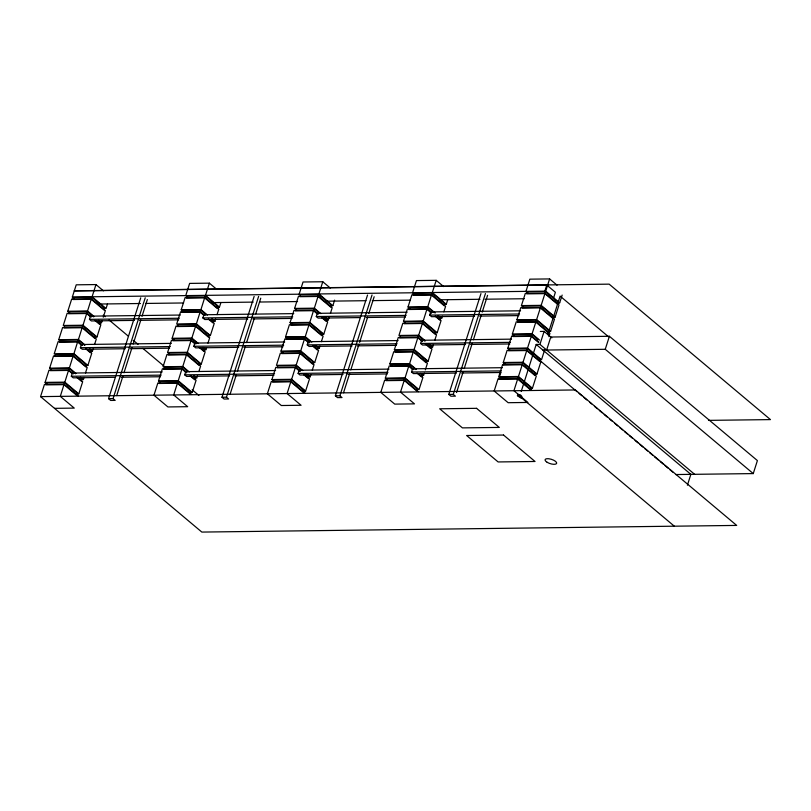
<?xml version="1.0" encoding="UTF-8"?>
<svg xmlns="http://www.w3.org/2000/svg" width="811" height="811" viewBox="0 0 811 811"><rect width="100%" height="100%" fill="white"/><g stroke="black" fill="none" stroke-linecap="round" stroke-linejoin="round"><path stroke-width="1.22" d="M517.671 395.018L518.188 394.511M40.55 396.62L575.394 389.959L736.682 525.416L201.838 532.077L40.55 396.62L44.443 384.424L64.191 384.181L78.15 395.91M46.957 383.958L45.092 382.386L48.984 370.191L68.732 369.948L73.385 373.861M51.498 369.725L49.633 368.164L53.526 355.968L73.274 355.725L87.233 367.444L85.469 372.989M60.582 341.269L58.716 339.708L62.609 327.512L82.357 327.259L96.316 338.988L94.552 344.533M69.655 312.813L67.8 311.242L71.692 299.046L91.44 298.803L105.4 310.532L103.281 317.182M74.257 298.62L72.341 297.019L76.234 284.823L95.972 284.57L103.423 290.835M64.606 382.62L77.451 393.416L76.802 395.444L63.957 384.657L45.791 384.88L46.44 382.853L64.606 382.62L60.298 396.376L74.257 408.105L54.519 408.349M78.038 377.764L82.692 381.677L78.799 393.872L64.839 382.143L69.148 368.397L50.981 368.62L50.333 370.657L68.499 370.424L72.169 373.506M75.899 373.395L69.381 367.92L73.689 354.164L55.523 354.397L54.874 356.424L73.041 356.201L85.885 366.988L86.534 364.96L73.689 354.164M87.122 349.308L91.775 353.221L87.882 365.416L73.923 353.687L78.231 339.941L60.065 340.164L59.416 342.191L77.582 341.968L81.252 345.05M84.983 344.928L78.464 339.454L82.773 325.708L64.606 325.931L63.957 327.968L82.124 327.745L94.968 338.532L95.617 336.494L82.773 325.708M96.205 320.852L100.858 324.765L96.965 336.96L83.006 325.231L87.314 311.475L69.148 311.708L68.499 313.735L86.665 313.512L90.335 316.594M94.056 316.472L87.547 310.998L91.856 297.252L73.689 297.475L73.041 299.512L91.207 299.279L104.051 310.076L104.7 308.038L91.856 297.252M95.972 284.57L92.089 296.775L106.048 308.504L107.468 304.064M114.949 377.308L73.183 377.825L71.307 376.253L72.321 373.06L162.19 371.935M125.32 348.74L82.286 349.277L80.411 347.706L81.435 344.513L171.293 343.388M134.373 320.396L91.339 320.933L89.463 319.352L90.477 316.158L180.346 315.043M84.05 377.429L83.34 379.649L80.553 377.297M89.96 351.214L92.424 351.183L93.133 348.973M99.043 322.758L101.507 322.727L102.216 320.507M108.562 398.657L113.053 398.606L115.172 400.391L110.681 400.441L108.562 398.657L140.729 297.85M113.053 398.606L145.23 297.789M116.713 395.586L122.836 376.385M123.982 372.786L132.031 347.584M133.176 343.986L140.84 319.98M141.986 316.381L147.349 299.573M160.365 382.539L158.5 380.977L162.393 368.782L182.14 368.539L186.794 372.442M169.438 354.083L167.583 352.521L171.476 340.326L191.224 340.083L195.877 343.986M173.98 339.86L172.125 338.288L176.017 326.093L195.755 325.85L209.725 337.579L207.961 343.124M183.063 311.394L181.208 309.832L185.101 297.637L204.838 297.394L218.808 309.123L217.034 314.668M178.014 381.211L190.859 392.007L190.21 394.034L177.366 383.248L159.199 383.471L159.848 381.434L178.014 381.211L173.706 394.957L187.665 406.686L167.918 406.94L153.958 395.21L157.851 383.015L177.599 382.762L191.558 394.491M190.514 375.574L196.1 380.268L192.207 392.463L178.248 380.734L182.556 366.977L164.39 367.211L163.741 369.238L181.907 369.015L186.489 372.867M189.298 371.975L182.789 366.501L187.098 352.755L168.931 352.978L168.282 355.015L186.449 354.782L199.293 365.579L199.942 363.541L187.098 352.755M200.53 347.899L205.183 351.812L201.29 364.007L187.331 352.278L191.639 338.522L173.473 338.755L172.824 340.782L190.99 340.559L194.66 343.641M198.381 343.519L191.872 338.045L196.181 324.299L178.014 324.522L177.366 326.549L195.532 326.326L208.376 337.123L209.025 335.085L196.181 324.299M209.613 319.443L214.266 323.346L210.373 335.541L196.404 323.812L200.722 310.066L182.556 310.289L181.907 312.326L200.074 312.103L203.743 315.185M207.464 315.063L200.946 309.589L205.264 295.833L187.098 296.066L186.449 298.093L204.615 297.87L217.46 308.656L218.108 306.629L205.264 295.833M187.605 297.171L185.749 295.599L189.632 283.404L209.38 283.161L205.487 295.356L219.457 307.085L220.876 302.655M229.614 375.878L186.581 376.416L184.715 374.844L185.729 371.651L275.598 370.526M238.728 347.331L195.694 347.868L193.819 346.287L194.843 343.094L284.702 341.978M247.781 318.976L204.747 319.514L202.872 317.942L203.885 314.749L293.754 313.624M197.458 376.01L196.749 378.23L193.961 375.888M198.877 371.58L200.641 366.035L186.682 354.306L166.934 354.549L163.041 366.754L182.789 366.501M203.368 349.805L205.832 349.774L206.541 347.554M212.452 321.349L214.915 321.318L215.625 319.098M221.971 397.248L226.462 397.187L228.58 398.971L224.089 399.032L221.971 397.248L254.137 296.431M226.462 397.187L258.628 296.38M230.111 394.176L236.244 374.976M237.39 371.367L245.439 346.165M246.585 342.566L254.249 318.561M255.779 313.766L260.757 298.164M273.763 381.129L271.908 379.568L275.801 367.373L295.539 367.119L300.202 371.032M282.846 352.673L280.991 351.112L284.884 338.907L304.622 338.663L309.285 342.577M287.388 338.44L285.533 336.879L289.415 324.684L309.163 324.441L323.133 336.17L321.359 341.705M291.93 324.218L290.064 322.646L293.957 310.451L313.705 310.207L318.358 314.121M296.471 309.984L294.606 308.423L298.499 296.228L318.247 295.974L332.216 307.704L330.442 313.249M299.147 294.19L303.04 281.995L322.788 281.752L330.239 288.006M291.423 379.801L304.267 390.588L303.618 392.625L290.774 381.829L272.608 382.062L273.256 380.024L291.423 379.801L287.114 393.548L301.074 405.277L281.326 405.52L267.366 393.791L271.259 381.596L290.997 381.352L304.966 393.082M303.922 374.165L309.508 378.849L305.615 391.044L291.646 379.325L295.964 365.568L277.798 365.791L277.149 367.829L295.316 367.606L299.898 371.458M302.706 370.566L296.187 365.092L300.506 351.345L282.34 351.568L281.691 353.596L299.857 353.373L312.701 364.159L313.35 362.132L300.506 351.345M313.005 345.699L318.591 350.393L314.698 362.588L300.729 350.859L305.048 337.112L286.881 337.335L286.232 339.373L304.399 339.14L308.981 343.002M311.789 342.11L305.271 336.636L309.579 322.879L291.413 323.113L290.774 325.14L308.93 324.917L321.785 335.703L322.433 333.676L309.579 322.879M322.089 317.243L327.674 321.937L323.782 334.132L309.812 322.403L314.121 308.656L295.954 308.879L295.305 310.917L313.472 310.684L317.152 313.766M320.872 313.644L314.354 308.17L318.662 294.423L300.496 294.646L299.847 296.684L318.013 296.461L330.868 307.247L331.517 305.22L318.662 294.423M322.788 281.752L318.895 293.947L332.865 305.676L334.629 300.131M343.023 374.469L299.989 375.006L298.113 373.425L299.137 370.232L388.996 369.117M352.136 345.912L309.103 346.449L307.227 344.878L308.251 341.684L398.11 340.569M359.922 317.588L318.145 318.105L316.28 316.533L317.294 313.34L407.163 312.215M307.693 376.851L310.157 376.821L310.866 374.601M312.276 370.171L314.05 364.626L300.08 352.897L280.342 353.14L276.45 365.335L296.187 365.092M316.766 348.395L319.24 348.365L319.95 346.145M325.85 319.929L328.323 319.899L329.033 317.689M335.369 395.829L339.87 395.778L341.989 397.562L337.498 397.613L335.369 395.829L367.545 295.022M339.87 395.778L372.036 294.971M343.519 392.757L349.653 373.557M350.798 369.958L358.847 344.756M359.608 342.354L367.647 317.152M368.802 313.553L374.165 296.755M387.171 379.72L385.316 378.149L389.199 365.954L408.947 365.71L413.6 369.623M391.713 365.487L389.848 363.926L393.74 351.731L413.488 351.477L427.458 363.206L425.329 369.867M396.255 351.254L394.389 349.693L398.282 337.498L418.03 337.254L422.683 341.157M405.338 322.798L403.472 321.237L407.365 309.042L427.113 308.798L431.766 312.701M409.879 308.575L408.014 307.004L411.907 294.809L431.655 294.565L445.624 306.294L443.85 311.84M404.831 378.382L417.675 389.179L417.026 391.206L404.182 380.42L386.016 380.643L386.665 378.615L404.831 378.382L400.512 392.139L414.482 403.868L394.734 404.111L380.775 392.382L384.667 380.187L404.405 379.943L418.375 391.672M418.263 373.526L422.916 377.439L419.023 389.635L405.054 377.906L409.362 364.159L391.196 364.382L390.547 366.42L408.714 366.187L412.393 369.269M416.114 369.147L409.596 363.683L413.904 349.926L395.738 350.149L395.089 352.187L413.255 351.964L426.11 362.75L426.758 360.723L413.904 349.926M426.414 344.29L431.999 348.983L428.107 361.179L414.137 349.45L418.446 335.703L400.279 335.926L399.63 337.954L417.797 337.731L422.389 341.583M425.197 340.691L418.679 335.217L422.987 321.47L404.821 321.693L404.172 323.731L422.338 323.498L435.193 334.294L435.842 332.257L422.987 321.47M435.497 315.834L441.083 320.527L437.19 332.723L423.22 320.994L427.529 307.237L409.362 307.47L408.714 309.498L426.88 309.275L431.472 313.127M435.213 313.016L427.762 306.761L432.07 293.014L413.904 293.237L413.255 295.275L431.422 295.042L444.276 305.838L444.925 303.801L432.07 293.014M414.421 294.342L412.556 292.781L416.448 280.586L436.196 280.332L432.304 292.528L446.273 304.257L447.682 299.827M456.431 373.05L413.397 373.587L411.522 372.016L412.546 368.823L502.404 367.697M465.544 344.503L422.511 345.04L420.635 343.469L421.659 340.275L511.518 339.15M474.587 316.158L431.553 316.695L429.678 315.114L430.702 311.921L520.561 310.806M421.091 375.442L423.565 375.412L424.275 373.192M430.175 346.976L432.648 346.946L433.358 344.736M434.767 340.296L436.541 334.75L422.572 323.021L402.824 323.265L398.931 335.47L418.679 335.217M442.431 316.27L441.731 318.49L438.933 316.148M448.777 394.42L453.268 394.369L455.397 396.153L450.906 396.204L448.777 394.42L480.953 293.612M453.268 394.369L485.444 293.552M456.542 392.544L463.061 372.148M464.206 368.549L472.245 343.347M473.401 339.738L481.055 315.743M482.21 312.144L487.573 295.336M505.121 364.078L503.256 362.507L507.149 350.311L526.897 350.068L540.866 361.797L536.973 373.993L534.5 374.023M509.663 349.845L507.798 348.284L511.69 336.089L531.438 335.835L538.889 342.1M514.204 335.612L512.339 334.051L516.232 321.855L535.98 321.612L549.949 333.341L548.885 336.666M518.746 321.389L516.881 319.828L520.774 307.633L540.521 307.379L554.491 319.108L550.598 331.304L548.124 331.334M523.288 307.156L521.422 305.595L525.315 293.4L545.063 293.156L559.022 304.885L555.14 317.081L552.666 317.111M498.643 379.447L500.934 372.259M503.225 365.082L503.996 362.679M74.288 290.916L546.776 285.036L544.83 291.129L558.323 302.391L557.674 304.419L544.83 293.633L526.663 293.856L527.312 291.828L545.479 291.595L544.83 293.633M517.58 379.011L518.229 376.973L500.063 377.196L499.414 379.234L517.58 379.011L530.435 389.797L531.083 387.759L518.229 376.973M522.122 364.778L522.771 362.74L504.604 362.973L503.955 365.001L522.122 364.778L534.976 375.564L535.625 373.536L522.771 362.74M526.663 350.545L527.312 348.517L509.146 348.74L508.497 350.778L526.663 350.545L539.518 361.341L540.167 359.303L527.312 348.517M531.205 336.322L531.854 334.284L513.687 334.517L513.039 336.545L531.205 336.322L538.545 342.485M535.747 322.089L536.395 320.061L518.229 320.284L517.58 322.312L535.747 322.089L548.601 332.885L549.25 330.847L536.395 320.061M540.288 307.856L540.937 305.828L522.771 306.051L522.122 308.089L540.288 307.856L553.143 318.652L553.781 316.614L540.937 305.828M517.813 378.524L513.921 390.72L527.89 402.449L508.142 402.702L494.173 390.973L498.066 378.778L517.813 378.524L531.783 390.253M518.462 376.497L522.355 364.301L502.607 364.544L498.714 376.74L518.462 376.497L532.432 388.226L536.324 376.03L522.355 364.301M536.973 373.993L523.004 362.264L526.897 350.068M544.698 349.784L541.515 359.77L527.545 348.041L531.438 335.835M539.538 340.062L532.087 333.808L535.98 321.612M550.598 331.304L536.629 319.575L540.521 307.379M555.14 317.081L541.17 305.352L545.063 293.156M562.155 295.082L559.671 302.848L545.712 291.119L549.605 278.923L529.857 279.166L525.964 291.362L527.829 292.933M521.199 391.47L536.203 344.452L539.944 344.411L694.632 474.323M553.447 298.367L555.393 292.264L546.776 285.036M539.944 344.411L544.1 331.395L540.308 331.446M547.82 334.659L560.117 296.106L608.483 336.727M546.634 350.028L550.791 337.021L609.406 336.291L757.403 460.587L753.247 473.594L675.675 474.547M753.247 473.594L605.249 349.298L609.406 336.291M687.404 485.201L690.871 474.354L536.203 344.452M517.925 394.339L519.993 395.19M74.318 290.814L609.162 284.144L770.45 419.601L708.49 420.372M72.341 297.019L545.712 291.119M98.689 304.034L140.485 303.507M145.554 303.446L183.56 302.969M212.695 302.615L253.225 302.108M259.561 302.027L297.566 301.55M325.434 301.205L365.964 300.699M372.3 300.617L410.305 300.151M439.44 299.786L479.97 299.279M485.039 299.218L524.312 298.732M216.983 307.116L219.457 307.085M330.391 305.706L332.865 305.676M443.799 304.287L446.273 304.257M557.208 302.878L559.671 302.848M67.8 311.242L87.547 310.998M181.208 309.832L200.946 309.589M294.606 308.423L314.354 308.17M408.014 307.004L427.762 306.761M521.422 305.595L541.17 305.352M89.463 319.352L179.322 318.236M202.872 317.942L292.73 316.827M316.28 316.533L406.139 315.408M429.678 315.114L519.547 313.999M139.431 320.335L178.673 319.838M252.839 318.916L292.072 318.429M366.248 317.506L405.48 317.02M479.656 316.087L518.888 315.601M83.006 325.231L63.258 325.475L67.151 313.279L86.899 313.036L91.552 316.939M196.404 323.812L176.666 324.065L180.559 311.87L200.297 311.617L204.96 315.53M290.064 322.646L309.812 322.403M403.472 321.237L423.22 320.994M516.881 319.828L536.629 319.575M94.502 336.991L96.965 336.96M207.91 335.572L210.373 335.541M321.308 334.162L323.782 334.132M434.716 332.753L437.19 332.723M58.716 339.708L78.464 339.454M172.125 338.288L191.872 338.045M285.533 336.879L305.271 336.636M512.339 334.051L532.087 333.808M80.411 347.706L170.28 346.581M193.819 346.287L283.688 345.172M307.227 344.878L397.096 343.763M420.635 343.469L510.494 342.343M130.389 348.679L169.621 348.193M243.797 347.27L283.029 346.773M357.195 345.851L396.437 345.364M470.603 344.442L509.845 343.955M73.923 353.687L54.175 353.931L58.068 341.735L77.815 341.492L82.469 345.405M167.583 352.521L187.331 352.278M280.991 351.112L300.729 350.859M394.389 349.693L414.137 349.45M507.798 348.284L527.545 348.041M542.853 350.078L605.249 349.298M85.419 365.447L87.882 365.416M198.827 364.038L201.29 364.007M312.235 362.618L314.698 362.588M425.633 361.209L428.107 361.179M49.633 368.164L69.381 367.92M389.848 363.926L409.596 363.683M503.256 362.507L523.004 362.264M71.307 376.253L161.166 375.138M184.715 374.844L274.574 373.719M298.113 373.425L387.982 372.31M411.522 372.016L501.391 370.901M121.275 377.227L160.507 376.74M234.683 375.817L273.915 375.331M348.091 374.398L387.323 373.912M461.489 372.989L500.732 372.502M45.092 382.386L64.839 382.143M158.5 380.977L178.248 380.734M271.908 379.568L291.646 379.325M385.316 378.149L405.054 377.906M76.335 393.903L78.799 393.872M189.744 392.494L192.207 392.463M303.152 391.084L305.615 391.044M529.958 388.256L532.432 388.226M517.823 395.16L518.33 394.653M521.402 398.313L518.462 396.417M549.605 278.923L557.056 285.178M544.1 331.395L551.825 337.893M531.854 334.284L538.281 339.677M539.376 360.074L577.077 391.733M579.013 393.355L581.913 395.788M583.839 397.42L586.748 399.853M589.648 402.286L591.574 403.908M594.473 406.352L597.372 408.785M599.309 410.407L602.208 412.84M604.144 414.462L607.044 416.905M609.943 419.338L611.879 420.96M614.779 423.393L617.678 425.836M619.614 427.458L622.513 429.891M624.44 431.513L627.349 433.946M629.275 435.578L632.174 438.011M635.074 440.444L637.973 442.877M639.909 444.509L642.809 446.942M644.745 448.564L647.644 450.997M649.581 452.619L652.48 455.062M654.406 456.684L658.279 459.928M660.215 461.55L663.114 463.993M665.04 465.615L667.94 468.048M669.876 469.67L672.775 472.103M436.196 280.332L443.647 286.587M427.529 307.237L433.956 312.64M437.626 315.722L440.383 318.034L439.734 320.061L435.142 316.209M519.658 396.295L674.326 526.187M429.85 344.604L432.648 346.946M418.446 335.703L424.873 341.096M428.543 344.178L431.3 346.49L430.651 348.517L425.146 343.894M421.7 373.841L423.565 375.412M409.362 364.159L415.79 369.552M420.382 373.405L422.217 374.946L421.568 376.983L416.976 373.131M325.525 317.557L328.323 319.899M314.121 308.656L319.635 313.279M324.218 317.131L326.975 319.443L326.326 321.48L321.734 317.618M316.442 346.013L319.24 348.365M305.048 337.112L310.552 341.735M315.134 345.587L317.892 347.899L317.243 349.936L312.651 346.084M209.38 283.161L216.831 289.415M307.369 374.469L310.157 376.821M295.964 365.568L301.469 370.191M306.051 374.043L308.809 376.365L308.16 378.392L303.567 374.54M212.117 318.966L214.915 321.318M200.722 310.066L206.227 314.688M211.732 319.311L213.567 320.852L212.918 322.89L208.326 319.037M203.044 347.432L205.832 349.774M191.639 338.522L197.144 343.144M202.649 347.777L204.484 349.318L203.835 351.345L199.242 347.493M182.556 366.977L188.061 371.61M193.565 376.233L195.4 377.774L194.752 379.801L190.169 375.949M103.291 315.144L105.227 316.766M109.09 320.01L128.402 336.23M133.227 340.285L138.063 344.34M142.888 348.395L164.136 366.248M192.146 389.767L198.908 395.444M98.719 320.386L101.507 322.727M87.314 311.475L93.731 316.878M98.324 320.73L100.158 322.271L99.51 324.299L94.928 320.446M89.636 348.842L92.424 351.183M78.231 339.941L84.658 345.334M89.24 349.186L91.075 350.727L90.426 352.765L85.844 348.902M69.148 368.397L75.575 373.79M80.157 377.642L81.992 379.183L81.343 381.221L76.761 377.368M518.249 396.427A2.392 1.429 -6.4 0 1 517.58 394.886M521.696 397.066A3.386 2.21 -28.7 0 1 521.706 397.36M520.277 394.937A5.038 3.386 -13.4 0 1 521.858 397.035M476.574 408.328L439.674 408.795L462.412 427.884L499.312 427.427L476.574 408.328M503.54 435.041L466.639 435.507L498.126 461.946L535.027 461.479L503.54 435.041M547.131 462.29A6.093 2.251 17.7 0 0 556.62 463.456A6.093 2.251 17.7 0 0 548.844 458.752A6.093 2.251 17.7 0 0 547.131 462.29"/></g></svg>
